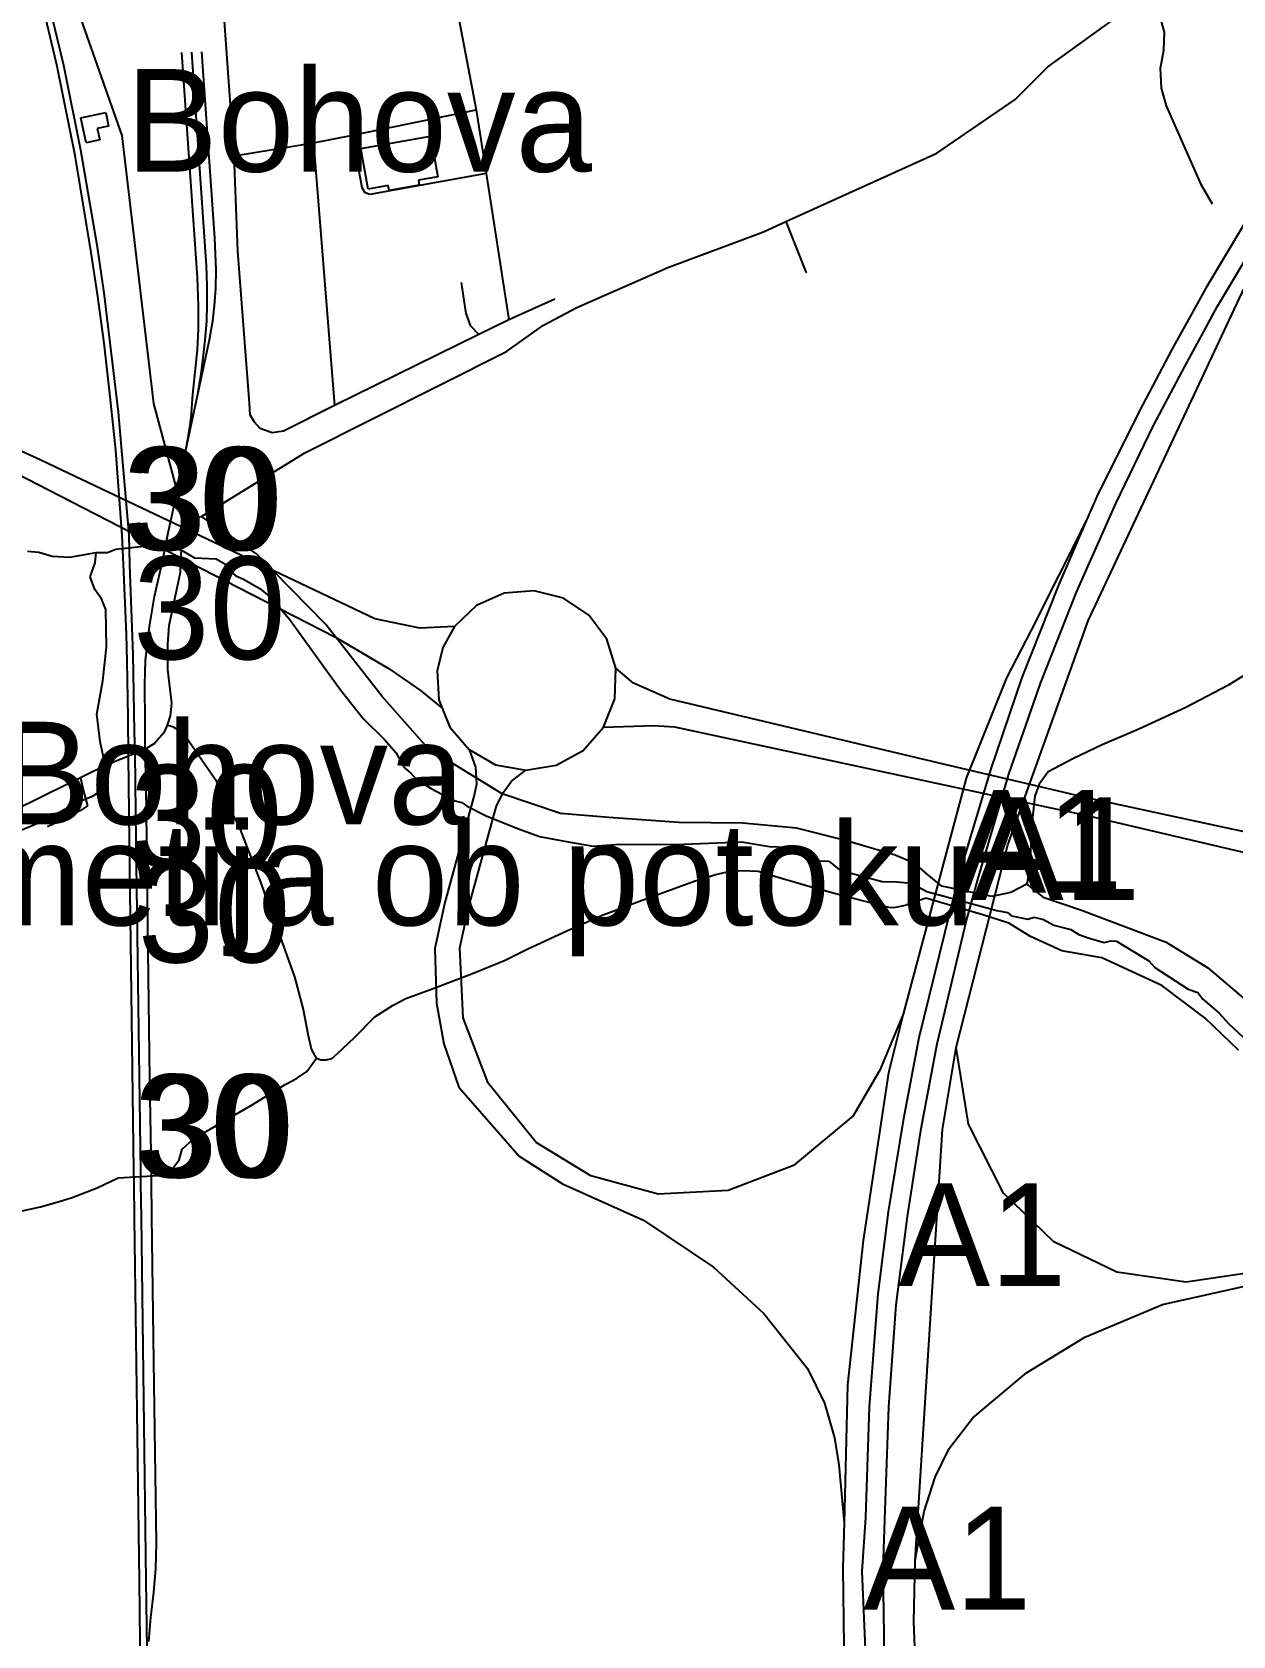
# Model space of a CAD drawing. Extents: x -8864 to 13231, y -7697 to 8949.
# Drawn here: x -1850 to -1124, y 2850 to 3819 of the extents above; entities that cross this region are included whole.
import ezdxf

# ---------------------------------------------------------------- set-up
doc = ezdxf.new("R2010")
doc.units = 0
for name, color, linetype in [('OSM_BUILDING_HOUSE', 9, 'CONTINUOUS'), ('OSM_BUILDING_YES', 9, 'CONTINUOUS'), ('OSM_HIGHWAY_FOOTWAY', 8, 'CONTINUOUS'), ('OSM_HIGHWAY_MOTORWAY', 8, 'CONTINUOUS'), ('OSM_HIGHWAY_PROPOSED', 8, 'CONTINUOUS'), ('OSM_HIGHWAY_RESIDENTIAL', 8, 'CONTINUOUS'), ('OSM_HIGHWAY_SERVICE', 8, 'CONTINUOUS'), ('OSM_HIGHWAY_TRACK', 8, 'CONTINUOUS'), ('OSM_HIGHWAY_UNCLASSIFIED', 8, 'CONTINUOUS'), ('OSM_LABELS', 8, 'CONTINUOUS'), ('OSM_RAILWAY_RAIL', 5, 'CONTINUOUS'), ('OSM_WATERWAY_STREAM', 4, 'CONTINUOUS')]:
    doc.layers.add(name, color=color, linetype=linetype)

msp = doc.modelspace()

# ---------------------------------------------------------------- linework, layer by layer
at = {"layer": 'OSM_BUILDING_HOUSE'}
for p, q in [((-1820.206938, 3766.995008), (-1805.176309, 3770.2419)), ((-1805.176309, 3770.2419), (-1803.392235, 3762.002356)), ((-1816.922099, 3751.805781), (-1820.206938, 3766.995008)), ((-1803.392235, 3762.002356), (-1810.291164, 3760.512344)), ((-1810.291164, 3760.512344), (-1808.790398, 3753.562661)), ((-1808.790398, 3753.562661), (-1816.922099, 3751.805781))]:
    msp.add_line(p, q, dxfattribs=at)
at = {"layer": 'OSM_BUILDING_YES'}
for p, q in [((-1650.980273, 3748.414336), (-1608.951172, 3755.875515)), ((-1608.951172, 3755.875515), (-1604.579043, 3731.279197)), ((-1646.608144, 3723.829137), (-1650.980273, 3748.414336)), ((-1604.579043, 3731.279197), (-1616.248263, 3729.210972)), ((-1634.502477, 3725.975199), (-1646.608144, 3723.829137)), ((-1633.974146, 3723.017414), (-1634.502477, 3725.975199)), ((-1615.72759, 3726.264306), (-1633.974146, 3723.017414)), ((-1616.248263, 3729.210972), (-1615.72759, 3726.264306))]:
    msp.add_line(p, q, dxfattribs=at)
at = {"layer": 'OSM_HIGHWAY_FOOTWAY'}
for p, q in [((-1830.168654, 3343.49801), (-1840.260539, 3338.527597)), ((-1820.360078, 3348.524021), (-1830.168654, 3343.49801)), ((-1816.156402, 3351.270536), (-1820.360078, 3348.524021))]:
    msp.add_line(p, q, dxfattribs=at)
at = {"layer": 'OSM_HIGHWAY_MOTORWAY'}
for p, q in [((-1117.335498, 3703.069045), (-1140.536113, 3664.106342)), ((-1133.484045, 3653.164762), (-1109.808698, 3692.87247)), ((-1140.536113, 3664.106342), (-1151.118044, 3645.147607)), ((-1151.118044, 3645.147607), (-1161.225242, 3627.022834)), ((-1143.315593, 3635.140064), (-1133.484045, 3653.164762)), ((-1153.185425, 3617.059769), (-1143.315593, 3635.140064)), ((-1161.225242, 3627.022834), (-1180.666286, 3589.817012)), ((-1172.228306, 3581.043732), (-1153.185425, 3617.059769)), ((-1180.666286, 3589.817012), (-1206.531526, 3538.12249)), ((-1195.015445, 3533.908203), (-1172.228306, 3581.043732)), ((-1206.531526, 3538.12249), (-1212.871496, 3523.400282)), ((-1218.667822, 3480.290009), (-1195.015445, 3533.908203)), ((-1212.871496, 3523.400282), (-1229.594316, 3484.537655)), ((-1229.594316, 3484.537655), (-1251.707641, 3428.7734)), ((-1240.352357, 3425.715539), (-1218.667822, 3480.290009)), ((-1251.707641, 3428.7734), (-1270.704581, 3372.953546)), ((-1259.724488, 3370.485019), (-1240.352357, 3425.715539)), ((-1270.704581, 3372.953546), (-1289.265073, 3311.218123)), ((-1278.361549, 3306.703609), (-1259.724488, 3370.485019)), ((-1289.265073, 3311.218123), (-1295.413619, 3286.399415)), ((-1285.13031, 3282.018335), (-1278.361549, 3306.703609)), ((-1295.413619, 3286.399415), (-1313.958797, 3211.009255)), ((-1302.909791, 3207.39542), (-1285.13031, 3282.018335)), ((-1313.958797, 3211.009255), (-1323.453438, 3161.14945)), ((-1312.542258, 3156.345829), (-1302.909791, 3207.39542)), ((-1323.453438, 3161.14945), (-1332.481004, 3105.91893)), ((-1320.941952, 3103.194654), (-1312.542258, 3156.345829)), ((-1332.481004, 3105.91893), (-1338.667835, 3056.437188)), ((-1327.748997, 3049.732134), (-1320.941952, 3103.194654)), ((-1338.667835, 3056.437188), (-1343.928172, 2988.074547)), ((-1332.121126, 2988.207981), (-1327.748997, 3049.732134)), ((-1343.928172, 2988.074547), (-1346.263548, 2921.301993)), ((-1334.594327, 2919.878698), (-1332.121126, 2988.207981)), ((-1346.263548, 2921.301993), (-1348.361557, 2888.555087)), ((-1335.459565, 2890.311967), (-1334.594327, 2919.878698)), ((-1348.361557, 2888.555087), (-1346.240577, 2837.027358)), ((-1334.709182, 2836.582579), (-1335.459565, 2890.311967))]:
    msp.add_line(p, q, dxfattribs=at)
at = {"layer": 'OSM_HIGHWAY_PROPOSED'}
for p, q in [((-1211.761236, 3463.043676), (-1115.627994, 3667.931448)), ((-1844.824092, 3560.27252), (-1909.326397, 3589.85037)), ((-1882.672489, 3564.331135), (-1839.686266, 3542.236703)), ((-1839.770493, 3557.870709), (-1844.824092, 3560.27252)), ((-1719.762823, 3500.938907), (-1839.770493, 3557.870709)), ((-1839.686266, 3542.236703), (-1725.344753, 3483.447945)), ((-1212.871496, 3523.400282), (-1246.163996, 3457.417213)), ((-1642.565265, 3464.311298), (-1719.762823, 3500.938907)), ((-1725.344753, 3483.447945), (-1666.309525, 3453.102849)), ((-1564.479498, 3479.711795), (-1581.141062, 3472.228377)), ((-1546.286541, 3481.246285), (-1564.479498, 3479.711795)), ((-1528.6066, 3476.687293), (-1546.286541, 3481.246285)), ((-1581.141062, 3472.228377), (-1594.387618, 3459.67447)), ((-1513.438145, 3466.535197), (-1528.6066, 3476.687293)), ((-1615.367712, 3458.584759), (-1642.565265, 3464.311298)), ((-1594.387618, 3459.67447), (-1615.367712, 3458.584759)), ((-1594.387618, 3459.67447), (-1601.462657, 3446.987129)), ((-1502.481023, 3451.935303), (-1513.438145, 3466.535197)), ((-1260.19922, 3327.663853), (-1211.761236, 3463.043676)), ((-1666.309525, 3453.102849), (-1633.943518, 3434.110756)), ((-1496.983319, 3434.533297), (-1502.481023, 3451.935303)), ((-1246.163996, 3457.417213), (-1261.041486, 3428.506532)), ((-1601.462657, 3446.987129), (-1604.931264, 3432.887612)), ((-1633.943518, 3434.110756), (-1614.992521, 3420.889679)), ((-1604.931264, 3432.887612), (-1603.920544, 3415.207618)), ((-1497.618848, 3415.963744), (-1496.983319, 3434.533297)), ((-1486.44733, 3425.404193), (-1496.983319, 3434.533297)), ((-1614.992521, 3420.889679), (-1601.88379, 3410.170488)), ((-1464.318691, 3415.707996), (-1486.44733, 3425.404193)), ((-1261.041486, 3428.506532), (-1285.421274, 3367.994253)), ((-1603.920544, 3415.207618), (-1601.88379, 3410.170488)), ((-1504.471835, 3398.695172), (-1497.618848, 3415.963744)), ((-1298.246697, 3376.300514), (-1464.318691, 3415.707996)), ((-1601.88379, 3410.170488), (-1597.289609, 3398.784128)), ((-1597.289609, 3398.784128), (-1585.719929, 3385.37402)), ((-1516.745955, 3384.751328), (-1504.471835, 3398.695172)), ((-1504.471835, 3398.695172), (-1474.02007, 3399.796002)), ((-1474.02007, 3399.796002), (-1461.600467, 3399.017637)), ((-1461.600467, 3399.017637), (-1301.600449, 3364.625046)), ((-1585.719929, 3385.37402), (-1581.883788, 3374.543634)), ((-1585.719929, 3385.37402), (-1569.632638, 3376.078124)), ((-1533.0017, 3375.744539), (-1516.745955, 3384.751328)), ((-1581.883788, 3374.543634), (-1581.278887, 3364.436015)), ((-1569.632638, 3376.078124), (-1551.347797, 3372.731157)), ((-1559.992514, 3366.248492), (-1551.347797, 3372.731157)), ((-1551.347797, 3372.731157), (-1533.0017, 3375.744539)), ((-1233.889875, 3361.03345), (-1298.246697, 3376.300514)), ((-1581.278887, 3364.436015), (-1582.641828, 3357.642005)), ((-1564.824062, 3359.610155), (-1559.992514, 3366.248492)), ((-1285.421274, 3367.994253), (-1323.392182, 3225.408998)), ((-1301.600449, 3364.625046), (-1234.173183, 3350.136347)), ((-1582.641828, 3357.642005), (-1600.36771, 3292.904319)), ((-1569.203848, 3351.303894), (-1564.824062, 3359.610155)), ((-1214.341634, 3356.396622), (-1233.889875, 3361.03345)), ((-1106.194609, 3333.134643), (-1214.341634, 3356.396622)), ((-1585.842441, 3290.413552), (-1569.203848, 3351.303894)), ((-1234.173183, 3350.136347), (-1214.165524, 3345.833104)), ((-1214.165524, 3345.833104), (-1112.871485, 3322.048509)), ((-1291.401367, 3205.227119), (-1260.19922, 3327.663853)), ((-1600.36771, 3292.904319), (-1606.416716, 3264.972153)), ((-1591.248261, 3265.416933), (-1585.842441, 3290.413552)), ((-1606.416716, 3264.972153), (-1605.398339, 3232.036216)), ((-1589.173222, 3223.207339), (-1591.248261, 3265.416933)), ((-1605.398339, 3232.036216), (-1600.926669, 3207.373181)), ((-1574.134936, 3183.699781), (-1589.173222, 3223.207339)), ((-1323.392182, 3225.408998), (-1337.572888, 3191.539024)), ((-1323.392182, 3225.408998), (-1332.381463, 3189.982295)), ((-1600.926669, 3207.373181), (-1591.791905, 3181.331329)), ((-1299.609637, 3155.645301), (-1291.401367, 3205.227119)), ((-1284.058334, 3158.97003), (-1291.401367, 3205.227119)), ((-1337.572888, 3191.539024), (-1353.729092, 3163.984921)), ((-1332.381463, 3189.982295), (-1347.603517, 3088.705955)), ((-1591.791905, 3181.331329), (-1555.329421, 3139.499798)), ((-1545.053769, 3147.794939), (-1574.134936, 3183.699781)), ((-1353.729092, 3163.984921), (-1389.632618, 3133.940052)), ((-1316.24823, 2895.493651), (-1299.609637, 3155.645301)), ((-1262.794932, 3117.271932), (-1284.058334, 3158.97003)), ((-1512.190059, 3127.690897), (-1545.053769, 3147.794939)), ((-1555.329421, 3139.499798), (-1529.257442, 3122.876156)), ((-1389.632618, 3133.940052), (-1429.127263, 3118.828661)), ((-1529.257442, 3122.876156), (-1480.237529, 3100.992995)), ((-1471.363102, 3116.682599), (-1512.190059, 3127.690897)), ((-1429.127263, 3118.828661), (-1471.363102, 3116.682599)), ((-1232.373795, 3087.905352), (-1262.794932, 3117.271932)), ((-1480.237529, 3100.992995), (-1438.047631, 3072.493735)), ((-1347.603517, 3088.705955), (-1357.090501, 3001.395699)), ((-1194.356946, 3069.402516), (-1232.373795, 3087.905352)), ((-1438.047631, 3072.493735), (-1407.641809, 3044.494853)), ((-1152.480984, 3063.542543), (-1194.356946, 3069.402516)), ((-1114.356937, 3069.180126), (-1152.480984, 3063.542543)), ((-1166.722946, 3049.876687), (-1114.356937, 3061.707827)), ((-1407.641809, 3044.494853), (-1381.232924, 3011.358764)), ((-1213.698449, 3030.228543), (-1166.722946, 3049.876687)), ((-1249.020045, 3008.756803), (-1213.698449, 3030.228543)), ((-1381.232924, 3011.358764), (-1370.957272, 2990.376282)), ((-1281.431994, 2981.458449), (-1249.020045, 3008.756803)), ((-1357.090501, 3001.395699), (-1359.157883, 2918.032862)), ((-1370.957272, 2990.376282), (-1364.92358, 2969.438277)), ((-1295.628014, 2962.888896), (-1281.431994, 2981.458449)), ((-1364.92358, 2969.438277), (-1362.381467, 2953.170459)), ((-1304.127249, 2945.653682), (-1295.628014, 2962.888896)), ((-1362.381467, 2953.170459), (-1359.157883, 2918.032862)), ((-1310.719899, 2924.815753), (-1304.127249, 2945.653682)), ((-1359.157883, 2918.032862), (-1359.831696, 2890.890181)), ((-1316.24823, 2895.493651), (-1310.719899, 2924.815753)), ((-1359.831696, 2890.890181), (-1358.805662, 2798.787423)), ((-1317.075183, 2858.24335), (-1316.24823, 2895.493651)), ((-1313.476408, 2771.733697), (-1317.075183, 2858.24335))]:
    msp.add_line(p, q, dxfattribs=at)
at = {"layer": 'OSM_HIGHWAY_RESIDENTIAL'}
for p, q in [((-1820.490246, 3368.205523), (-1840.896068, 3358.120143)), ((-1812.741394, 3372.097345), (-1820.490246, 3368.205523)), ((-1840.896068, 3358.120143), (-1862.986422, 3347.289757))]:
    msp.add_line(p, q, dxfattribs=at)
at = {"layer": 'OSM_HIGHWAY_SERVICE'}
for p, q in [((-1608.009365, 3910.703331), (-1581.363114, 3771.865346)), ((-1727.634187, 3743.955419), (-1733.729134, 3831.021047)), ((-1656.087471, 3756.564924), (-1581.363114, 3771.865346)), ((-1581.363114, 3771.865346), (-1575.398335, 3733.358543)), ((-1727.634187, 3743.955419), (-1679.609679, 3751.750183)), ((-1679.609679, 3751.750183), (-1656.087471, 3756.564924)), ((-1679.609679, 3751.750183), (-1666.983338, 3593.15286)), ((-1650.222233, 3724.629741), (-1656.087471, 3756.564924)), ((-1725.360067, 3686.412045), (-1727.634187, 3743.955419)), ((-1575.398335, 3733.358543), (-1645.628052, 3720.537768)), ((-1575.398335, 3733.358543), (-1561.700018, 3644.902978)), ((-1648.522386, 3721.638597), (-1650.222233, 3724.629741)), ((-1645.628052, 3720.537768), (-1648.522386, 3721.638597)), ((-1718.361598, 3594.498318), (-1725.360067, 3686.412045)), ((-1587.396805, 3648.761442), (-1590.191599, 3667.531146)), ((-1533.851623, 3657.456886), (-1561.700018, 3644.902978)), ((-1584.701552, 3640.977798), (-1587.396805, 3648.761442)), ((-1561.700018, 3644.902978), (-1579.73218, 3636.040743)), ((-1579.73218, 3636.040743), (-1666.983338, 3593.15286)), ((-1579.73218, 3636.040743), (-1584.701552, 3640.977798)), ((-1717.955778, 3587.481918), (-1718.361598, 3594.498318)), ((-1715.352409, 3583.078599), (-1717.955778, 3587.481918)), ((-1666.983338, 3593.15286), (-1697.825608, 3577.674526)), ((-1711.945058, 3579.275733), (-1715.352409, 3583.078599)), ((-1704.632653, 3576.673771), (-1711.945058, 3579.275733)), ((-1697.825608, 3577.674526), (-1704.632653, 3576.673771))]:
    msp.add_line(p, q, dxfattribs=at)
at = {"layer": 'OSM_HIGHWAY_TRACK'}
for p, q in [((-1165.673941, 3818.734007), (-1168.621874, 3829.442079)), ((-1166.033819, 3807.759068), (-1165.673941, 3818.734007)), ((-1168.085886, 3796.884204), (-1166.033819, 3807.759068)), ((-1167.350817, 3784.819555), (-1168.085886, 3796.884204)), ((-1164.487111, 3774.267156), (-1167.350817, 3784.819555)), ((-1157.480985, 3758.655388), (-1164.487111, 3774.267156)), ((-1143.346221, 3726.219828), (-1157.480985, 3758.655388)), ((-1136.546832, 3714.855707), (-1143.346221, 3726.219828)), ((-1394.303369, 3704.236591), (-1382.144103, 3673.324402)), ((-1733.782733, 3516.973215), (-1747.335567, 3526.002243)), ((-1714.066038, 3503.429673), (-1733.782733, 3516.973215)), ((-1672.174763, 3460.730821), (-1714.066038, 3503.429673)), ((-1638.078281, 3417.220247), (-1672.174763, 3460.730821)), ((-1102.167043, 3439.71498), (-1127.412069, 3423.93642)), ((-1127.412069, 3423.93642), (-1152.79492, 3410.637507)), ((-1610.559136, 3386.01895), (-1638.078281, 3417.220247)), ((-1152.79492, 3410.637507), (-1181.171646, 3397.572103)), ((-1764.30341, 3398.817486), (-1767.978755, 3400.05175)), ((-1758.323317, 3395.114695), (-1764.30341, 3398.817486)), ((-1737.978751, 3365.692518), (-1758.323317, 3395.114695)), ((-1181.171646, 3397.572103), (-1203.33857, 3388.198371)), ((-1565.78884, 3358.509325), (-1610.559136, 3386.01895)), ((-1203.33857, 3388.198371), (-1221.049139, 3379.614122)), ((-1221.049139, 3379.614122), (-1235.77349, 3371.719283)), ((-1820.490246, 3368.205523), (-1818.568347, 3360.16613)), ((-1723.729133, 3336.881912), (-1737.978751, 3365.692518)), ((-1241.248222, 3364.424895), (-1243.836278, 3357.019313)), ((-1235.77349, 3371.719283), (-1241.248222, 3364.424895)), ((-1818.568347, 3360.16613), (-1816.156402, 3351.270536)), ((-1530.459586, 3346.611468), (-1565.78884, 3358.509325)), ((-1243.836278, 3357.019313), (-1245.459555, 3342.297105)), ((-1501.30185, 3344.142941), (-1530.459586, 3346.611468)), ((-1458.989441, 3341.274112), (-1501.30185, 3344.142941)), ((-1711.48564, 3305.035685), (-1723.729133, 3336.881912)), ((-1420.383004, 3340.862691), (-1458.989441, 3341.274112)), ((-1387.794946, 3337.726994), (-1420.383004, 3340.862691)), ((-1358.384529, 3330.377009), (-1387.794946, 3337.726994)), ((-1245.459555, 3342.297105), (-1247.121117, 3313.008361)), ((-1328.284985, 3321.414698), (-1358.384529, 3330.377009)), ((-1316.416684, 3316.355329), (-1328.284985, 3321.414698)), ((-1308.912854, 3309.906023), (-1316.416684, 3316.355329)), ((-1690.896051, 3247.870373), (-1711.48564, 3305.035685)), ((-1482.657131, 3293.615966), (-1449.073666, 3305.936364)), ((-1449.073666, 3305.936364), (-1436.638749, 3309.76147)), ((-1436.638749, 3309.76147), (-1429.701535, 3311.451632)), ((-1429.701535, 3311.451632), (-1420.926649, 3312.16328)), ((-1420.926649, 3312.16328), (-1411.010875, 3311.696261)), ((-1411.010875, 3311.696261), (-1396.891425, 3307.481974)), ((-1396.891425, 3307.481974), (-1380.405971, 3302.767309)), ((-1300.030771, 3302.678353), (-1308.912854, 3309.906023)), ((-1247.121117, 3313.008361), (-1248.797993, 3304.012692)), ((-1380.405971, 3302.767309), (-1356.095095, 3296.017777)), ((-1356.095095, 3296.017777), (-1332.228324, 3290.068848)), ((-1309.670894, 3295.439563), (-1316.340114, 3293.126709)), ((-1275.268134, 3285.487617), (-1309.670894, 3295.439563)), ((-1269.915913, 3296.440317), (-1300.030771, 3302.678353)), ((-1258.346233, 3298.831008), (-1269.915913, 3296.440317)), ((-1248.797993, 3304.012692), (-1258.346233, 3298.831008)), ((-1248.797993, 3304.012692), (-1238.82862, 3296.117852)), ((-1238.82862, 3296.117852), (-1215.827086, 3288.311968)), ((-1526.324823, 3275.958212), (-1504.732171, 3285.298586)), ((-1504.732171, 3285.298586), (-1482.657131, 3293.615966)), ((-1332.228324, 3290.068848), (-1329.127252, 3289.768622)), ((-1329.127252, 3289.768622), (-1326.891417, 3290.168923)), ((-1326.891417, 3290.168923), (-1321.324801, 3291.536621)), ((-1316.340114, 3293.126709), (-1321.324801, 3291.536621)), ((-1259.594319, 3280.37265), (-1275.268134, 3285.487617)), ((-1215.827086, 3288.311968), (-1164.54071, 3268.808378)), ((-1550.559129, 3264.671927), (-1526.324823, 3275.958212)), ((-1246.615757, 3272.311018), (-1259.594319, 3280.37265)), ((-1227.618818, 3263.571097), (-1246.615757, 3272.311018)), ((-1164.54071, 3268.808378), (-1139.425853, 3253.419)), ((-1582.641828, 3250.450096), (-1563.958824, 3258.055829)), ((-1563.958824, 3258.055829), (-1550.559129, 3264.671927)), ((-1203.384512, 3259.468004), (-1227.618818, 3263.571097)), ((-1167.24362, 3242.633092), (-1203.384512, 3259.468004)), ((-1685.888394, 3228.956116), (-1690.896051, 3247.870373)), ((-1607.28961, 3240.909571), (-1582.641828, 3250.450096)), ((-1139.425853, 3253.419), (-1115.191547, 3232.892417)), ((-1623.821005, 3234.849447), (-1607.28961, 3240.909571)), ((-1140.949589, 3222.929351), (-1167.24362, 3242.633092)), ((-1682.687781, 3212.365833), (-1685.888394, 3228.956116)), ((-1642.618864, 3223.763313), (-1631.631113, 3230.84643)), ((-1631.631113, 3230.84643), (-1623.821005, 3234.849447)), ((-1654.992525, 3211.031494), (-1642.618864, 3223.763313)), ((-1120.827076, 3203.637032), (-1140.949589, 3222.929351)), ((-1680.857765, 3204.170767), (-1682.687781, 3212.365833)), ((-1665.107381, 3201.70224), (-1654.992525, 3211.031494)), ((-1683.690844, 3190.716181), (-1677.856233, 3198.866769)), ((-1677.856233, 3198.866769), (-1680.857765, 3204.170767)), ((-1677.856233, 3198.866769), (-1675.16098, 3197.810417)), ((-1675.16098, 3197.810417), (-1672.02928, 3197.843776)), ((-1672.02928, 3197.843776), (-1668.637243, 3198.63326)), ((-1668.637243, 3198.63326), (-1665.107381, 3201.70224)), ((-1689.954244, 3186.513013), (-1683.690844, 3190.716181)), ((-1716.753634, 3170.534302), (-1696.730661, 3182.8547)), ((-1696.730661, 3182.8547), (-1689.954244, 3186.513013)), ((-1735.750574, 3159.526004), (-1716.753634, 3170.534302)), ((-1752.182428, 3150.085555), (-1735.750574, 3159.526004)), ((-1759.058386, 3143.825281), (-1752.182428, 3150.085555)), ((-1760.804175, 3137.364855), (-1759.058386, 3143.825281)), ((-1773.537714, 3127.924406), (-1766.148739, 3130.070468)), ((-1766.148739, 3130.070468), (-1760.804175, 3137.364855)), ((-1825.436648, 3114.581015), (-1810.291164, 3120.429868)), ((-1810.291164, 3120.429868), (-1797.565282, 3126.434394)), ((-1797.565282, 3126.434394), (-1773.537714, 3127.924406)), ((-1844.471872, 3109.043507), (-1833.905255, 3111.967934)), ((-1833.905255, 3111.967934), (-1825.436648, 3114.581015)), ((-1863.828689, 3104.740264), (-1844.471872, 3109.043507))]:
    msp.add_line(p, q, dxfattribs=at)
at = {"layer": 'OSM_HIGHWAY_UNCLASSIFIED'}
for p, q in [((-1823.981824, 3837.414755), (-1795.413674, 3756.353653)), ((-1235.972571, 3797.673688), (-1174.272717, 3842.451885)), ((-1255.80412, 3777.992186), (-1235.972571, 3797.673688)), ((-1303.055273, 3745.623343), (-1255.80412, 3777.992186)), ((-1795.413674, 3756.353653), (-1776.263595, 3594.353765)), ((-1394.303369, 3704.236591), (-1303.055273, 3745.623343)), ((-1407.779634, 3698.12087), (-1394.303369, 3704.236591)), ((-1465.589748, 3676.549055), (-1407.779634, 3698.12087)), ((-1520.612725, 3652.275202), (-1465.589748, 3676.549055)), ((-1540.750552, 3641.678326), (-1520.612725, 3652.275202)), ((-1563.154843, 3625.699615), (-1540.750552, 3641.678326)), ((-1684.900645, 3564.598002), (-1563.154843, 3625.699615)), ((-1776.263595, 3594.353765), (-1762.044604, 3541.024678)), ((-1747.335567, 3526.002243), (-1684.900645, 3564.598002)), ((-1762.044604, 3541.024678), (-1759.173241, 3532.184681)), ((-1759.173241, 3532.184681), (-1758.560683, 3524.934772)), ((-1758.560683, 3524.934772), (-1759.288095, 3516.895379)), ((-1758.560683, 3524.934772), (-1747.335567, 3526.002243)), ((-1759.288095, 3516.895379), (-1760.275844, 3492.221225)), ((-1760.275844, 3492.221225), (-1766.960378, 3459.930218)), ((-1766.960378, 3459.930218), (-1767.917499, 3448.999757)), ((-1767.917499, 3448.999757), (-1767.886871, 3433.654857)), ((-1767.886871, 3433.654857), (-1765.497897, 3413.384022)), ((-1765.497897, 3413.384022), (-1766.271251, 3405.555899)), ((-1766.271251, 3405.555899), (-1767.978755, 3400.05175)), ((-1770.06145, 3395.381563), (-1775.781206, 3388.954496)), ((-1767.978755, 3400.05175), (-1770.06145, 3395.381563)), ((-1787.396827, 3382.794297), (-1791.462678, 3381.20421)), ((-1781.30188, 3385.418498), (-1787.396827, 3382.794297)), ((-1775.781206, 3388.954496), (-1781.30188, 3385.418498)), ((-1799.885343, 3377.935079), (-1812.741394, 3372.097345)), ((-1791.462678, 3381.20421), (-1799.885343, 3377.935079))]:
    msp.add_line(p, q, dxfattribs=at)
at = {"layer": 'OSM_RAILWAY_RAIL'}
for p, q in [((-1834.609696, 3798.919071), (-1853.11659, 3876.232904)), ((-1830.513218, 3798.629965), (-1849.089024, 3876.655445)), ((-1823.576004, 3744.188928), (-1834.609696, 3798.919071)), ((-1820.25288, 3747.402462), (-1830.513218, 3798.629965)), ((-1749.816425, 3670.433334), (-1759.265124, 3806.480326)), ((-1744.334035, 3677.483092), (-1753.246747, 3806.535924)), ((-1739.265122, 3694.151211), (-1747.07523, 3806.736075)), ((-1813.882282, 3685.622561), (-1823.576004, 3744.188928)), ((-1810.206937, 3688.780497), (-1820.25288, 3747.402462)), ((-1738.484111, 3675.214715), (-1739.265122, 3694.151211)), ((-1810.000199, 3658.946898), (-1813.882282, 3685.622561)), ((-1806.026232, 3661.226394), (-1810.206937, 3688.780497)), ((-1743.821019, 3665.651952), (-1744.334035, 3677.483092)), ((-1738.629594, 3663.761638), (-1738.484111, 3675.214715)), ((-1749.058385, 3653.098045), (-1749.816425, 3670.433334)), ((-1743.889931, 3654.354547), (-1743.821019, 3665.651952)), ((-1739.510145, 3653.287076), (-1738.629594, 3663.761638)), ((-1806.156401, 3630.747864), (-1810.000199, 3658.946898)), ((-1797.450427, 3589.138723), (-1806.026232, 3661.226394)), ((-1744.157925, 3644.169092), (-1743.889931, 3654.354547)), ((-1740.520865, 3644.21357), (-1739.510145, 3653.287076)), ((-1749.111984, 3639.476666), (-1749.058385, 3653.098045)), ((-1745.168645, 3632.560342), (-1744.157925, 3644.169092)), ((-1742.458078, 3632.882807), (-1740.520865, 3644.21357)), ((-1749.77814, 3626.822683), (-1749.111984, 3639.476666)), ((-1802.473399, 3598.61253), (-1806.156401, 3630.747864)), ((-1752.458079, 3599.802316), (-1749.77814, 3626.822683)), ((-1749.471861, 3600.002467), (-1742.458078, 3632.882807)), ((-1746.508615, 3620.062032), (-1745.168645, 3632.560342)), ((-1747.442765, 3612.189431), (-1746.508615, 3620.062032)), ((-1749.471861, 3600.002467), (-1747.442765, 3612.189431)), ((-1798.997135, 3566.076895), (-1802.473399, 3598.61253)), ((-1756.814894, 3566.088014), (-1749.471861, 3600.002467)), ((-1753.614282, 3585.936309), (-1752.458079, 3599.802316)), ((-1791.056858, 3514.816034), (-1797.450427, 3589.138723)), ((-1754.778141, 3577.518853), (-1753.614282, 3585.936309)), ((-1756.814894, 3566.088014), (-1754.778141, 3577.518853)), ((-1795.206935, 3514.660361), (-1798.997135, 3566.076895)), ((-1758.798049, 3556.98115), (-1756.814894, 3566.088014)), ((-1762.044604, 3541.024678), (-1758.798049, 3556.98115)), ((-1767.519337, 3516.105895), (-1762.044604, 3541.024678)), ((-1794.357012, 3497.091562), (-1795.206935, 3514.660361)), ((-1790.59744, 3496.835814), (-1791.056858, 3514.816034)), ((-1770.74292, 3499.949272), (-1767.519337, 3516.105895)), ((-1775.750578, 3477.64357), (-1770.74292, 3499.949272)), ((-1792.687793, 3455.015402), (-1794.357012, 3497.091562)), ((-1788.667884, 3442.606048), (-1790.59744, 3496.835814)), ((-1778.821022, 3459.607753), (-1775.750578, 3477.64357)), ((-1781.056857, 3439.081169), (-1778.821022, 3459.607753)), ((-1792.266659, 3438.414), (-1792.687793, 3455.015402)), ((-1787.695449, 3396.226645), (-1788.667884, 3442.606048)), ((-1791.700044, 3404.822012), (-1792.266659, 3438.414)), ((-1781.493305, 3424.470156), (-1781.056857, 3439.081169)), ((-1781.439706, 3402.064378), (-1781.493305, 3424.470156)), ((-1791.462678, 3381.20421), (-1791.700044, 3404.822012)), ((-1781.30188, 3385.418498), (-1781.439706, 3402.064378)), ((-1787.396827, 3382.794297), (-1787.695449, 3396.226645)), ((-1786.837869, 3330.021185), (-1787.396827, 3382.794297)), ((-1780.742922, 3362.901525), (-1781.30188, 3385.418498)), ((-1790.834806, 3329.876632), (-1791.462678, 3381.20421)), ((-1780.214591, 3314.820839), (-1780.742922, 3362.901525)), ((-1788.116582, 3130.704279), (-1790.834806, 3329.876632)), ((-1784.027761, 3130.493009), (-1786.837869, 3330.021185)), ((-1779.494836, 3263.648933), (-1780.214591, 3314.820839)), ((-1778.49943, 3186.123831), (-1779.494836, 3263.648933)), ((-1777.56528, 3130.215021), (-1778.49943, 3186.123831)), ((-1788.009385, 3123.098546), (-1788.116582, 3130.704279)), ((-1783.920564, 3122.965112), (-1784.027761, 3130.493009)), ((-1777.526995, 3124.566319), (-1777.56528, 3130.215021)), ((-1787.726077, 3102.1939), (-1788.009385, 3123.098546)), ((-1783.637256, 3102.460768), (-1783.920564, 3122.965112)), ((-1777.373855, 3103.127937), (-1777.526995, 3124.566319)), ((-1784.862371, 2882.950863), (-1787.726077, 3102.1939)), ((-1780.79652, 2883.262209), (-1783.637256, 3102.460768)), ((-1776.164054, 3015.606411), (-1777.373855, 3103.127937)), ((-1774.53312, 2906.012691), (-1776.164054, 3015.606411)), ((-1774.923625, 2890.167414), (-1774.53312, 2906.012691)), ((-1776.179368, 2876.123495), (-1774.923625, 2890.167414)), ((-1784.15793, 2821.715817), (-1784.862371, 2882.950863)), ((-1779.900655, 2821.293276), (-1780.79652, 2883.262209)), ((-1777.879215, 2860.845312), (-1776.179368, 2876.123495)), ((-1779.165586, 2846.278776), (-1777.879215, 2860.845312))]:
    msp.add_line(p, q, dxfattribs=at)
at = {"layer": 'OSM_WATERWAY_STREAM'}
for p, q in [((-1799.027763, 3506.365219), (-1782.006321, 3508.177697)), ((-1782.006321, 3508.177697), (-1765.115048, 3507.955307)), ((-1765.115048, 3507.955307), (-1758.330974, 3505.097597)), ((-1852.473404, 3505.086478), (-1845.651045, 3504.452667)), ((-1845.651045, 3504.452667), (-1837.511687, 3502.18429)), ((-1837.511687, 3502.18429), (-1826.883815, 3501.439284)), ((-1826.883815, 3501.439284), (-1810.903721, 3504.263635)), ((-1811.631133, 3498.003361), (-1810.903721, 3504.263635)), ((-1810.903721, 3504.263635), (-1804.134961, 3504.308113)), ((-1804.134961, 3504.308113), (-1799.027763, 3506.365219)), ((-1758.330974, 3505.097597), (-1751.5469, 3501.183536)), ((-1751.5469, 3501.183536), (-1738.461141, 3500.560844)), ((-1738.461141, 3500.560844), (-1733.193146, 3497.536342)), ((-1814.609694, 3489.6971), (-1811.631133, 3498.003361)), ((-1811.837871, 3481.891216), (-1814.609694, 3489.6971)), ((-1733.193146, 3497.536342), (-1730.168643, 3493.188621)), ((-1730.168643, 3493.188621), (-1726.592839, 3490.308672)), ((-1726.592839, 3490.308672), (-1722.419791, 3488.496195)), ((-1807.733736, 3476.353709), (-1811.837871, 3481.891216)), ((-1722.419791, 3488.496195), (-1712.174767, 3482.502788)), ((-1712.174767, 3482.502788), (-1705.007844, 3476.787369)), ((-1805.061454, 3469.782088), (-1807.733736, 3476.353709)), ((-1804.647978, 3447.209518), (-1805.061454, 3469.782088)), ((-1705.007844, 3476.787369), (-1694.173234, 3463.966594)), ((-1694.173234, 3463.966594), (-1663.323307, 3421.345578)), ((-1806.906784, 3426.78301), (-1804.647978, 3447.209518)), ((-1810.605099, 3406.567773), (-1806.906784, 3426.78301)), ((-1663.323307, 3421.345578), (-1649.678589, 3404.110365)), ((-1808.553032, 3390.144282), (-1810.605099, 3406.567773)), ((-1649.678589, 3404.110365), (-1636.860823, 3391.245112)), ((-1806.531592, 3380.726072), (-1808.553032, 3390.144282)), ((-1636.860823, 3391.245112), (-1630.000179, 3383.416989)), ((-1630.000179, 3383.416989), (-1624.79344, 3374.4102)), ((-1805.406018, 3371.630327), (-1806.531592, 3380.726072)), ((-1624.79344, 3374.4102), (-1620.773532, 3370.974277)), ((-1805.964976, 3361.645022), (-1804.801117, 3366.437524)), ((-1804.801117, 3366.437524), (-1805.406018, 3371.630327)), ((-1620.773532, 3370.974277), (-1617.358524, 3367.18253)), ((-1617.358524, 3367.18253), (-1608.62958, 3361.800695)), ((-1842.335578, 3342.41942), (-1822.672482, 3353.249805)), ((-1822.672482, 3353.249805), (-1812.657167, 3357.297301)), ((-1812.657167, 3357.297301), (-1805.964976, 3361.645022)), ((-1608.62958, 3361.800695), (-1598.369242, 3356.363263)), ((-1598.369242, 3356.363263), (-1594.066025, 3354.361755)), ((-1594.066025, 3354.361755), (-1590.115029, 3353.183088)), ((-1590.115029, 3353.183088), (-1587.228352, 3351.348372)), ((-1587.228352, 3351.348372), (-1575.375365, 3345.165934)), ((-1575.375365, 3345.165934), (-1556.8455, 3337.849308)), ((-1861.194692, 3334.602416), (-1842.335578, 3342.41942)), ((-1556.8455, 3337.849308), (-1543.124212, 3332.778819)), ((-1543.124212, 3332.778819), (-1525.865405, 3329.431852)), ((-1525.865405, 3329.431852), (-1510.765863, 3326.829891)), ((-1510.765863, 3326.829891), (-1494.548403, 3328.064154)), ((-1494.548403, 3328.064154), (-1460.788828, 3327.94184)), ((-1460.788828, 3327.94184), (-1421.118073, 3329.454091)), ((-1421.118073, 3329.454091), (-1404.173202, 3326.696457)), ((-1404.173202, 3326.696457), (-1394.448852, 3326.18496)), ((-1394.448852, 3326.18496), (-1387.764318, 3323.305012)), ((-1387.764318, 3323.305012), (-1383.828636, 3320.558497)), ((-1383.828636, 3320.558497), (-1379.066001, 3318.29012)), ((-1379.066001, 3318.29012), (-1368.415158, 3317.900938)), ((-1368.415158, 3317.900938), (-1361.860793, 3312.563582)), ((-1361.860793, 3312.563582), (-1355.673962, 3310.773343)), ((-1355.673962, 3310.773343), (-1336.072122, 3305.480465)), ((-1336.072122, 3305.480465), (-1327.511631, 3305.313672)), ((-1327.511631, 3305.313672), (-1320.375337, 3304.791056)), ((-1320.375337, 3304.791056), (-1314.487128, 3302.278051)), ((-1314.487128, 3302.278051), (-1309.188505, 3299.420341)), ((-1309.188505, 3299.420341), (-1266.807184, 3287.978383)), ((-1266.807184, 3287.978383), (-1260.405958, 3286.877554)), ((-1260.405958, 3286.877554), (-1258.00167, 3284.698133)), ((-1258.00167, 3284.698133), (-1248.170122, 3282.685505)), ((-1248.170122, 3282.685505), (-1244.349294, 3283.930888)), ((-1244.349294, 3283.930888), (-1238.759707, 3282.652146)), ((-1238.759707, 3282.652146), (-1232.465679, 3279.116148)), ((-1232.465679, 3279.116148), (-1222.190027, 3276.44747)), ((-1222.190027, 3276.44747), (-1217.312538, 3273.545282)), ((-1217.312538, 3273.545282), (-1211.646381, 3271.554893)), ((-1211.646381, 3271.554893), (-1202.090484, 3268.741661)), ((-1202.090484, 3268.741661), (-1197.93275, 3269.686818)), ((-1197.93275, 3269.686818), (-1194.686196, 3269.453309)), ((-1194.686196, 3269.453309), (-1175.107327, 3257.544332)), ((-1175.107327, 3257.544332), (-1171.439639, 3253.608032)), ((-1171.439639, 3253.608032), (-1151.20227, 3240.575986)), ((-1151.20227, 3240.575986), (-1145.421259, 3238.429924)), ((-1145.421259, 3238.429924), (-1142.519268, 3234.449146)), ((-1142.519268, 3234.449146), (-1132.86383, 3226.231841)), ((-1132.86383, 3226.231841), (-1126.730599, 3219.549026)), ((-1126.730599, 3219.549026), (-1115.061378, 3208.71864))]:
    msp.add_line(p, q, dxfattribs=at)

# ---------------------------------------------------------------- texts
at = {"layer": 'OSM_LABELS'}
for s, p in [('Bohova', (-1792.820761, 3734.418937)), ('30', (-1794.781974, 3505.875962)), ('30', (-1790.827149, 3505.825924)), ('30', (-1788.609596, 3439.826069)), ('Novi gasilski dom Bohova', (-2538.312683, 3340.042072)), ('30', (-1790.616958, 3313.914258)), ('A1', (-1292.339346, 3298.808769)), ('A1', (-1281.74593, 3294.360972)), ('Kmetija ob potoku', (-1944.097457, 3279.054991)), ('30', (-1785.804421, 3256.642516)), ('30', (-1788.062984, 3126.901413)), ('30', (-1783.974162, 3126.729061)), ('A1', (-1326.296519, 3061.139897)), ('A1', (-1347.419988, 2865.680316))]:
    msp.add_text(s, height=62.042552, dxfattribs=at).set_placement(p)

doc.saveas('drawing.dxf')
